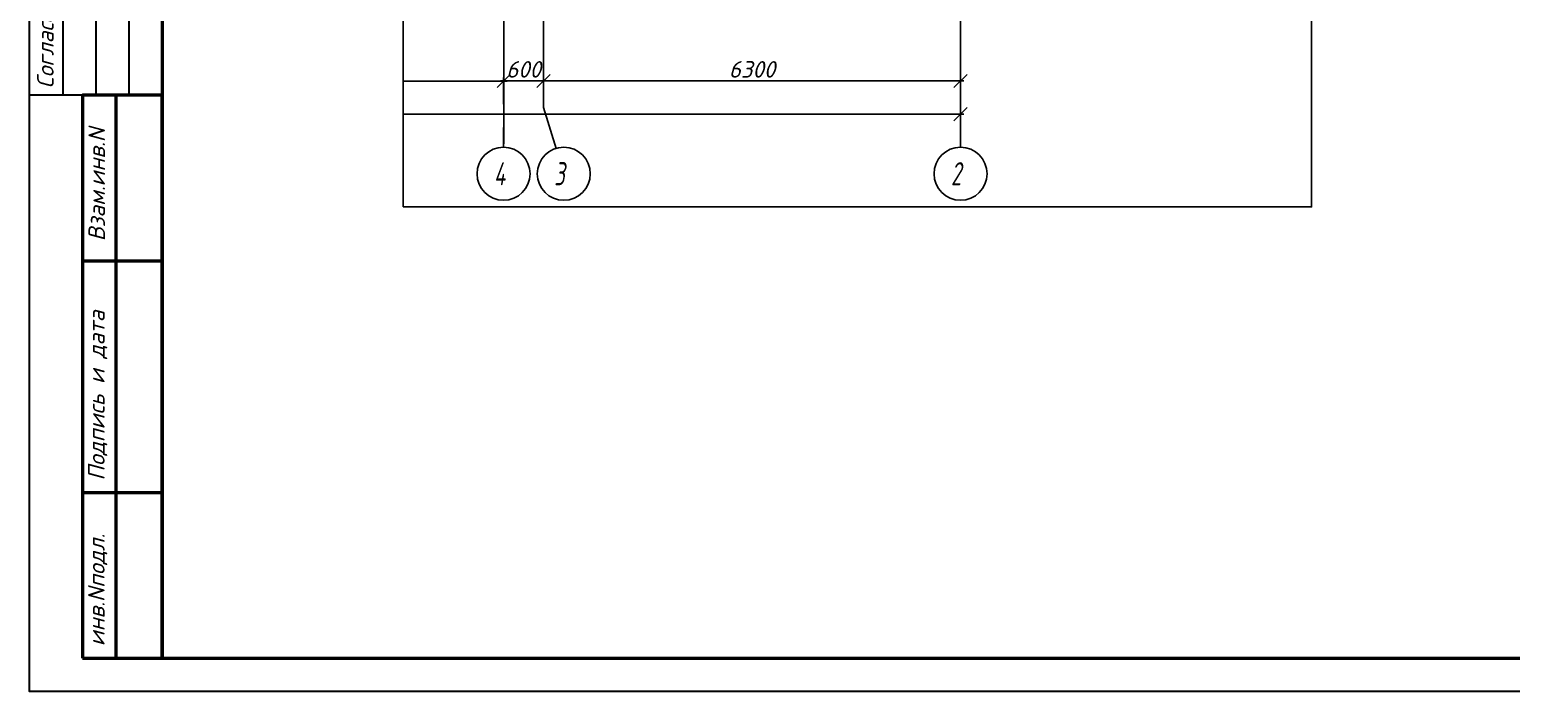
# Model space of a CAD drawing. Header units: millimetres. Extents: x 0 to 622, y 0 to 297.
# Drawn here: x 0 to 223.8, y 0 to 99.9 of the extents above; entities that cross this region are included whole.
import ezdxf

# ---------------------------------------------------------------- set-up
doc = ezdxf.new("R2010")
doc.units = ezdxf.units.MM
doc.linetypes.add('ГОСТ 2.303 5', pattern=[24, 20, -1.5, 1, -1.5])
for name, color, linetype in [('Viewport3ForCustomObjects_0', 7, 'Continuous'), ('Рамка', 7, 'Continuous'), ('Строительные оси', 7, 'Continuous')]:
    doc.layers.add(name, color=color, linetype=linetype)
doc.styles.add('2.5', font='isocpeui.ttf')
doc.styles.add('CustomTextStyle83', font='isocpeui.ttf', dxfattribs={"width": 0.651774, "height": 3.5})
doc.styles.add('CustomTextStyle84', font='isocpeui.ttf', dxfattribs={"width": 0.651774, "height": 3.5})
doc.styles.add('CustomTextStyle85', font='isocpeui.ttf', dxfattribs={"width": 0.651774, "height": 3.5})
doc.dimstyles.new('ISO-100', dxfattribs={"dimtxt": 2.5, "dimasz": 2, "dimexe": 0.5, "dimexo": 0.5, "dimgap": 0.5, "dimtad": 1, "dimdec": 0, "dimlfac": 100, "dimzin": 0, "dimdsep": 46, "dimtxsty": '2.5', "dimblk": 'OBLIQUE', "dimcen": 0, "dimdle": 0.5, "dimclrd": 3, "dimclre": 3, "dimadec": 0, "dimazin": 0, "dimtfac": 1, "dimtdec": 0, "dimtmove": 0, "dimatfit": 1, "dimfxl": 1, "dimtolj": 1, "dimtzin": 0, "dimlwd": -1, "dimarcsym": 0})

# ---------------------------------------------------------------- blocks, each defined once
blk = doc.blocks.new('_Oblique')
at = {"color": 0, "linetype": 'ByBlock', "lineweight": -2}
blk.add_line((-0.5, -0.5), (0.5, 0.5), dxfattribs=at)
blk = doc.blocks.new('*D281')
at = {"layer": 'Defpoints', "color": 0, "ltscale": 100, "transparency": 16777216}
for p in [(77.59, 92.16), (71.59, 88.16), (77.59, 88.16)]:
    blk.add_point(p, dxfattribs=at)
at = {"layer": 'Строительные оси', "color": 3, "ltscale": 100, "transparency": 16777216}
blk.add_line((71.09, 92.16), (78.09, 92.16), dxfattribs=at)
at = {"layer": 'Строительные оси', "color": 3, "lineweight": -2, "ltscale": 100, "transparency": 16777216}
for p, q in [((71.59, 88.66), (71.59, 92.66)), ((77.59, 88.66), (77.59, 92.66))]:
    blk.add_line(p, q, dxfattribs=at)
at = {"layer": 'Строительные оси', "color": 3, "ltscale": 100, "transparency": 16777216, "xscale": 2, "yscale": 2, "zscale": 2, "rotation": 180}
blk.add_blockref('_Oblique', (71.59, 92.16), dxfattribs=at)
at = {"layer": 'Строительные оси', "color": 3, "ltscale": 100, "transparency": 16777216, "xscale": 2, "yscale": 2, "zscale": 2}
blk.add_blockref('_Oblique', (77.59, 92.16), dxfattribs=at)
at = {"layer": 'Строительные оси', "color": 0, "ltscale": 100, "transparency": 16777216, "insert": (74.59, 93.91), "char_height": 2.5, "attachment_point": 5, "style": '2.5'}
blk.add_mtext('\\A1;600', dxfattribs=at)
blk = doc.blocks.new('*D282')
at = {"layer": 'Defpoints', "color": 0, "ltscale": 100, "transparency": 16777216}
for p in [(140.59, 92.16), (77.59, 88.16), (140.59, 82.16)]:
    blk.add_point(p, dxfattribs=at)
at = {"layer": 'Строительные оси', "color": 3, "ltscale": 100, "transparency": 16777216}
blk.add_line((77.09, 92.16), (141.09, 92.16), dxfattribs=at)
at = {"layer": 'Строительные оси', "color": 3, "lineweight": -2, "ltscale": 100, "transparency": 16777216}
for p, q in [((77.59, 88.66), (77.59, 92.66)), ((140.59, 82.66), (140.59, 92.66))]:
    blk.add_line(p, q, dxfattribs=at)
at = {"layer": 'Строительные оси', "color": 3, "ltscale": 100, "transparency": 16777216, "xscale": 2, "yscale": 2, "zscale": 2, "rotation": 180}
blk.add_blockref('_Oblique', (77.59, 92.16), dxfattribs=at)
at = {"layer": 'Строительные оси', "color": 3, "ltscale": 100, "transparency": 16777216, "xscale": 2, "yscale": 2, "zscale": 2}
blk.add_blockref('_Oblique', (140.59, 92.16), dxfattribs=at)
at = {"layer": 'Строительные оси', "color": 0, "ltscale": 100, "transparency": 16777216, "insert": (109.09, 93.91), "char_height": 2.5, "attachment_point": 5, "style": '2.5'}
blk.add_mtext('\\A1;6300', dxfattribs=at)
blk = doc.blocks.new('*E283')
at = {"layer": 'Строительные оси', "color": 3, "linetype": 'ГОСТ 2.303 5', "lineweight": 25}
for p, q in [((4.02, 27.41), (4.02, 14)), ((10.01, 27.41), (10.01, 14)), ((73.01, 27.41), (73.01, 14)), ((4.02, 14), (4.01, 8)), ((10.01, 14), (11.92, 7.82)), ((73.01, 14), (73.01, 8))]:
    blk.add_line(p, q, dxfattribs=at)
at = {"layer": 'Строительные оси', "color": 3, "linetype": 'Continuous', "lineweight": 25}
for centre in [(4, 4), (13.09, 4), (73.01, 4)]:
    blk.add_circle(centre, 4, dxfattribs=at)
at = {"layer": 'Строительные оси', "linetype": 'Continuous', "lineweight": 25, "width": 0.651774}
for s, style, p in [('4', 'CustomTextStyle83', (2.55, 2.25)), ('3', 'CustomTextStyle84', (11.64, 2.25)), ('2', 'CustomTextStyle85', (71.56, 2.25))]:
    blk.add_text(s, height=3.5, dxfattribs=dict(at, style=style)).set_placement(p)

msp = doc.modelspace()

# ---------------------------------------------------------------- linework, layer by layer
at = {"layer": 'Defpoints', "linetype": 'Continuous'}
msp.add_lwpolyline([(56.406, 73.155), (193.594, 73.155), (193.594, 101.569), (56.406, 101.569)], close=True, dxfattribs=at)
at = {"layer": 'Рамка', "lineweight": 30}
msp.add_lwpolyline([(420, 0), (0, 0), (0, 297), (420, 297)], close=True, dxfattribs=at)
at = {"layer": 'Рамка', "lineweight": 50}
msp.add_lwpolyline([(415, 5), (415, 292), (20, 292), (20, 5)], close=True, dxfattribs=at)
at = {"layer": 'Рамка', "lineweight": 30}
for points in [[(20, 90), (0, 90), (0, 155), (20, 155), (20, 90)], [(5, 155), (5, 90)], [(10, 155), (10, 90)], [(15, 155), (15, 90)]]:
    msp.add_lwpolyline(points, dxfattribs=at)
at = {"layer": 'Рамка', "lineweight": 50}
for points in [[(8, 5), (20, 5), (20, 90), (8, 90), (8, 5)], [(13, 90), (13, 5)], [(8, 65), (20, 65)], [(8, 30), (20, 30)]]:
    msp.add_lwpolyline(points, dxfattribs=at)
at = {"layer": 'Строительные оси', "color": 3, "ltscale": 100}
for p, q in [((56.406, 92.155), (72.094, 92.155)), ((71.594, 82.655), (71.594, 92.655)), ((140.594, 82.655), (140.594, 87.655)), ((56.406, 87.155), (141.094, 87.155))]:
    msp.add_line(p, q, dxfattribs=at)

# ---------------------------------------------------------------- block references
at = {"layer": 'Viewport3ForCustomObjects_0'}
msp.add_blockref('*E283', (67.579, 74.155), dxfattribs=at)
at = {"layer": 'Строительные оси', "color": 3, "ltscale": 100, "xscale": 2, "yscale": 2, "zscale": 2}
for p in [(71.594, 92.155), (140.594, 87.155)]:
    msp.add_blockref('_Oblique', p, dxfattribs=at)

# ---------------------------------------------------------------- texts
at = {"layer": 'Рамка', "lineweight": -3, "style": '2.5'}
for s, p in [('Согласовано', (3.63, 91.035)), ('Взам.инв.N', (11.385, 67.958)), ('Подпись и дата', (11.33, 31.818)), ('инв.Nподл.', (11.33, 6.818))]:
    msp.add_text(s, height=2.5, rotation=90, dxfattribs=at).set_placement(p)

# ---------------------------------------------------------------- dimensions: what is measured, and where the dimension line sits
at = {"layer": 'Строительные оси', "ltscale": 100}
dim = msp.add_linear_dim(base=(77.594, 92.155), p1=(71.594, 88.155), p2=(77.594, 88.155), dimstyle='ISO-100', override={"dimscale": 1, "dimlfac": 100}, dxfattribs=at)
dim.commit()
dim.dimension.update_dxf_attribs({"geometry": '*D281', "text_midpoint": (74.594, 92.155), "dimtype": 160})
dim = msp.add_linear_dim(base=(140.594, 92.155), p1=(77.594, 88.155), p2=(140.594, 82.155), dimstyle='ISO-100', override={"dimscale": 1, "dimlfac": 100}, dxfattribs=at)
dim.commit()
dim.dimension.update_dxf_attribs({"geometry": '*D282', "text_midpoint": (109.094, 93.905)})

doc.saveas('drawing.dxf')
